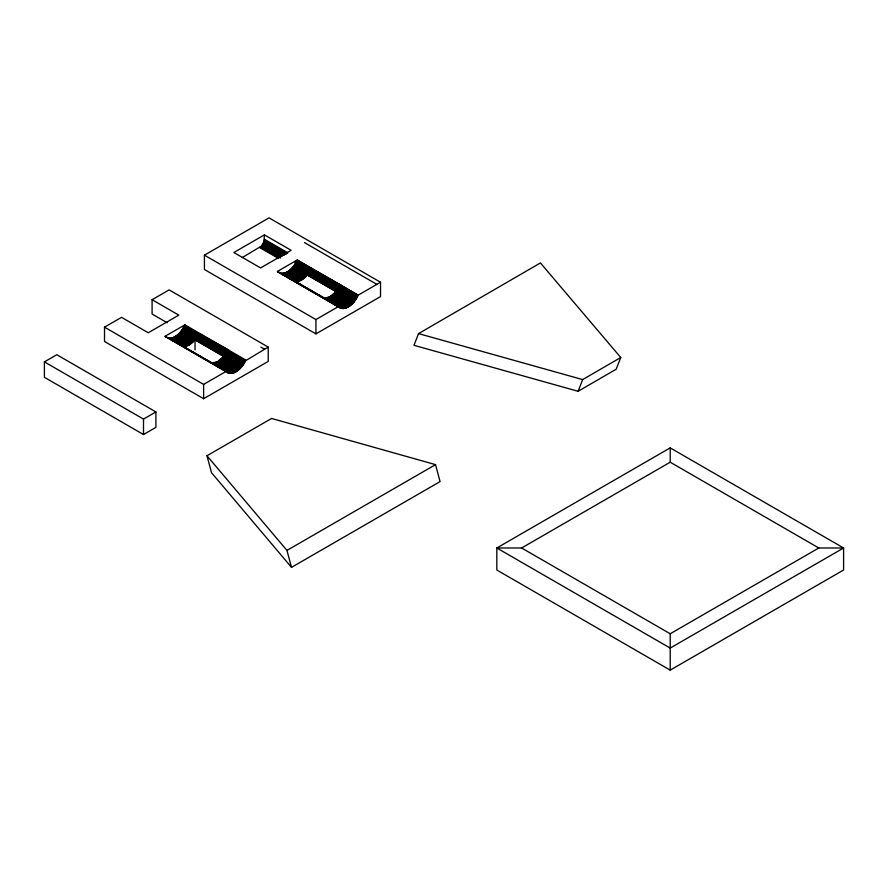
<?xml version="1.0" encoding="UTF-8"?>
<svg xmlns="http://www.w3.org/2000/svg" width="888" height="888" viewBox="0 0 888 888"><rect width="100%" height="100%" fill="white"/><g stroke="black" fill="none" stroke-linecap="round" stroke-linejoin="round"><path stroke-width="1.33" d="M242.135 257.642L261.461 246.065L264.036 241.592L264.402 234.865L291.12 250.294L260.584 267.921L233.866 252.503L264.402 234.865M418.537 333.611L413.975 345.31L578.11 391.286L616.194 369.208L620.756 357.498L540.426 262.937L418.537 333.611L582.661 379.587L620.756 357.498M578.11 391.286L582.661 379.587M184.216 326.584L184.549 325.818L229.093 350.349L228.727 351.149L184.216 326.584L182.773 326.851L184.549 325.818M296.87 260.972L295.094 262.004L296.87 260.972L341.403 285.503M341.381 285.525L341.036 286.302L296.525 261.738M184.526 325.63L184.871 324.864L165.113 336.274C172.661 342.291 181.552 332.245 184.526 325.63L245.454 360.806C242.48 367.421 233.6 377.467 226.04 371.45L203.618 384.393L104.518 327.173L104.518 341.503L203.618 398.712L268.22 361.416L268.22 347.097L169.12 289.877L152.092 299.711L152.092 314.041L167.188 322.755M245.454 360.806L268.22 347.097M280.142 273.16C288.167 274.381 294.172 266.489 297.191 260.018L358.13 295.16L380.53 282.251L380.53 296.581L315.939 333.877L204.429 269.497L204.429 255.167L269.031 217.871L380.53 282.251M204.429 255.167L315.939 319.547L338.361 306.604C346.231 312.72 355.278 302.075 358.13 295.16M183.583 346.498L189.111 344.999L195.038 339.893L195.038 349.85M212.21 363.026L217.738 361.527L223.665 356.421M295.893 281.663L301.432 280.153L307.348 275.047M324.52 298.19L330.059 296.692L335.975 291.575M44.4 361.882L56.81 354.723L155.911 411.943L155.911 427.361L143.501 434.532L44.4 377.311L44.4 361.882L143.501 419.103L155.911 411.943M104.518 327.173L121.556 317.338L148.274 332.767L178.81 315.14L152.092 299.711M279.653 272.993L277.433 271.428L297.191 260.018L358.119 295.193M206.971 455.755L271.573 418.459L435.531 464.635L440.082 481.585L291.508 567.365L211.522 472.705L206.971 455.755L286.957 550.416L291.508 567.365M286.957 550.416L435.531 464.635M670.207 447.874L496.825 547.985L496.825 570.018L670.207 670.129L843.6 570.018L843.6 547.985L670.207 447.874L670.207 462.204L521.633 547.985L496.825 547.985L670.207 648.085L843.6 547.985L818.792 547.985L670.207 633.766L521.633 547.985M304.484 242.579L376.867 284.371M670.207 462.204L818.792 547.985M264.402 239.272L287.634 252.692M264.358 240.015L287.601 253.435M264.247 240.792L286.313 253.535M264.036 241.592L286.114 254.334M296.836 260.783L357.775 295.959M263.769 242.402L284.682 254.468M296.459 261.572L357.387 296.747M263.414 243.201L284.327 255.278M296.037 262.349L356.965 297.524M263.003 243.978L282.761 255.378M295.604 263.114L356.532 298.29M262.537 244.722L282.284 256.133M295.138 263.869L356.077 299.045M262.016 245.421L280.608 256.155M294.661 264.613L355.589 299.789M261.461 246.065L280.042 256.798M294.161 265.323L355.089 300.499M260.872 246.642L280.619 258.042M293.639 266.023L354.567 301.199M260.251 247.13L278.843 257.864M293.107 266.7L354.035 301.876M259.629 247.541L278.222 258.275M293.029 266.788L353.957 301.964M292.552 267.355L306.86 275.624M335.486 292.152L353.48 302.531M291.974 267.987L306.293 276.246M334.92 292.774L352.913 303.163M291.397 268.587L305.716 276.845M334.343 293.373L352.325 303.763M290.809 269.153L305.117 277.422M333.755 293.95L351.737 304.329M290.209 269.697L304.517 277.966M333.144 294.494L351.137 304.873M289.599 270.207L303.907 278.466M332.545 294.994L350.527 305.383M288.977 270.685L303.296 278.943M331.923 295.471L349.905 305.861M288.356 271.118L302.675 279.387M331.302 295.915L349.284 306.293M287.734 271.528L302.053 279.787M330.68 296.315L348.662 306.704M287.113 271.894L301.432 280.153M330.059 296.692L348.041 307.07M286.491 272.228L300.799 280.486M329.437 297.014L347.419 307.403M285.869 272.516L300.177 280.774M328.804 297.302L346.797 307.692M285.248 272.76L299.567 281.03M328.194 297.558L346.176 307.936M284.637 272.971L298.956 281.241M327.583 297.769L345.565 308.147M284.027 273.149L298.346 281.407M326.973 297.935L344.955 308.325M283.439 273.271L297.746 281.54M326.384 298.068L344.366 308.447M282.85 273.36L297.169 281.618M325.796 298.146L343.778 308.536M282.273 273.404L296.592 281.663M325.219 298.19L343.201 308.58M281.585 273.393L342.646 308.58M281.174 273.36L342.102 308.536M277.433 271.428L341.58 308.458M277.544 271.562L341.07 308.336M278.31 272.25L340.581 308.169M260.883 347.097L264.546 349.217M184.893 324.83L245.798 360.04M184.138 326.418L245.066 361.594M183.727 327.195L244.655 362.371M183.283 327.961L244.222 363.137M182.828 328.715L243.756 363.891M182.351 329.448L243.279 364.624M181.84 330.17L242.779 365.345M181.33 330.869L242.258 366.045M180.786 331.546L241.714 366.722M180.719 331.624L241.647 366.8M180.231 332.201L194.55 340.459M223.177 356.998L241.159 367.377M179.665 332.834L193.984 341.092M222.611 357.62L240.593 368.009M179.087 333.433L193.395 341.691M222.033 358.219L240.015 368.609M178.488 333.999L192.807 342.269M221.434 358.796L239.416 369.175M177.889 334.543L192.208 342.801M220.835 359.329L238.817 369.719M177.278 335.054L191.597 343.312M220.224 359.84L238.206 370.229M176.668 335.52L190.976 343.789M219.614 360.317L237.596 370.707M176.046 335.964L190.365 344.233M218.992 360.761L236.974 371.14M175.424 336.374L189.732 344.633M218.37 361.161L236.352 371.55M174.803 336.741L189.111 344.999M217.738 361.527L235.731 371.917M174.17 337.063L188.489 345.332M217.116 361.86L235.098 372.239M173.549 337.362L187.868 345.621M216.494 362.149L234.476 372.538M172.938 337.606L187.246 345.876M215.873 362.404L233.866 372.782M172.316 337.817L186.635 346.087M215.262 362.615L233.255 372.993M171.717 337.984L186.036 346.253M214.663 362.781L232.645 373.16M171.118 338.117L185.437 346.376M214.064 362.915L232.046 373.293M170.54 338.206L184.848 346.464M213.475 362.992L231.468 373.382M169.963 338.25L184.282 346.509M212.909 363.037L230.891 373.426M169.408 338.25L183.716 346.509M212.343 363.037L230.336 373.426M169.264 338.239L230.192 373.415M168.864 338.206L229.792 373.382M165.113 336.274L229.259 373.304M165.601 336.763L228.26 373.016M670.207 633.766L670.207 670.129M315.939 319.547L315.939 333.877M203.618 384.393L203.618 398.712M143.501 419.103L143.501 434.532"/></g></svg>
